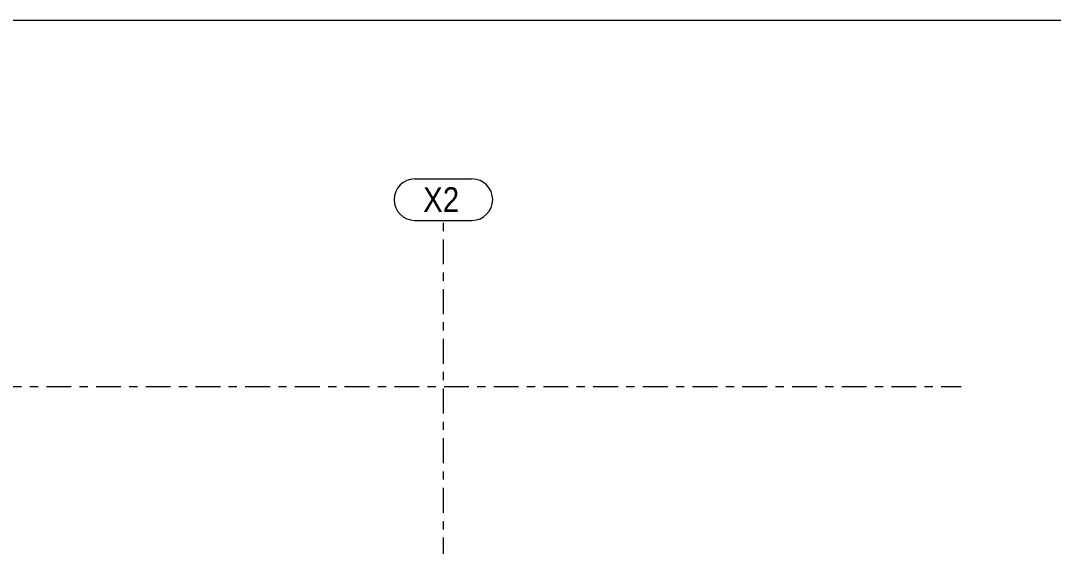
# Model space of a CAD drawing. Header units: millimetres. Extents: x -94 to 729, y -75 to 499.
# Drawn here: x 464.7 to 589.3, y 435.8 to 499.3 of the extents above; entities that cross this region are included whole.
import ezdxf

# ---------------------------------------------------------------- set-up
doc = ezdxf.new("R2010")
doc.units = ezdxf.units.MM
doc.linetypes.add('XKITLINE00', pattern=[0])
doc.linetypes.add('XKITLINE03', pattern=[6, 3, -1, 1, -1])
doc.layers.add('DrawingSheet', color=5, linetype='Continuous', lineweight=0)
doc.layers.add('S-grid', color=1, linetype='Continuous', lineweight=0)
doc.styles.add('ARIAL', font='ARIAL.TTF')

# ---------------------------------------------------------------- blocks, each defined once
blk = doc.blocks.new('*A546')
at = {"layer": 'DrawingSheet', "color": 5, "linetype": 'XKITLINE00', "lineweight": 0}
blk.add_line((728.77, 499.3), (-91.23, 499.3), dxfattribs=at)
blk = doc.blocks.new('*A1758')
at = {"layer": 'S-grid', "color": 1, "linetype": 'XKITLINE03', "lineweight": 0}
blk.add_line((233.79, 455.13), (578.21, 455.13), dxfattribs=at)
blk = doc.blocks.new('*A2298')
at = {"layer": 'S-grid', "color": 1, "linetype": 'XKITLINE03', "lineweight": 0}
blk.add_line((515.71, 337.88), (515.71, 475.19), dxfattribs=at)
at = {"layer": 'S-grid', "color": 3, "style": 'ARIAL', "width": 0.85}
blk.add_text('X2', height=3, dxfattribs=at).set_placement((513.26, 476.19))
blk = doc.blocks.new('*A2362')
at = {"layer": 'S-grid', "color": 1, "linetype": 'XKITLINE00', "lineweight": 0}
for p, q in [((512.26, 480.19), (519.16, 480.19)), ((512.26, 475.19), (519.16, 475.19))]:
    blk.add_line(p, q, dxfattribs=at)
for centre, start, end in [((512.26, 477.69), 90, 270), ((519.16, 477.69), 270, 90)]:
    blk.add_arc(centre, 2.5, start, end, dxfattribs=at)

msp = doc.modelspace()

# ---------------------------------------------------------------- block references
at = {"lineweight": 0}
for name in ['*A546', '*A2362', '*A2298', '*A1758']:
    msp.add_blockref(name, (0, 0), dxfattribs=at)

doc.saveas('drawing.dxf')
